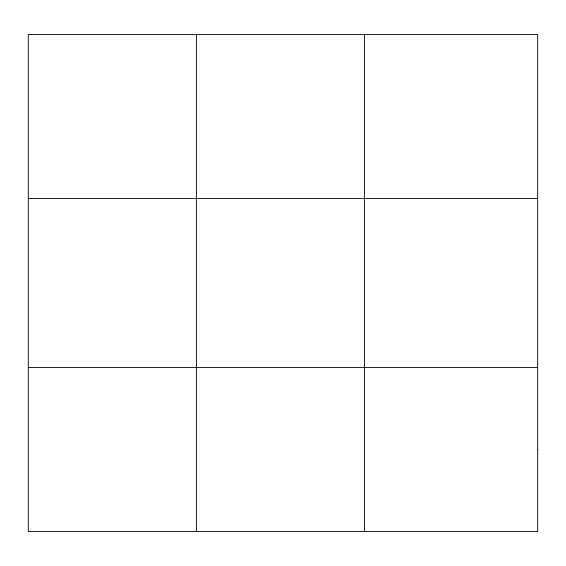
<?xml version="1.0" encoding="UTF-8"?>
<svg xmlns="http://www.w3.org/2000/svg" width="566" height="566" viewBox="0 0 566 566"><rect width="100%" height="100%" fill="white"/><g stroke="black" fill="none" stroke-linecap="round" stroke-linejoin="round"><path stroke-width="0.85" d="M196.402 531.46L196.402 34.54M364.504 531.46L364.504 34.54M28.3 198.525L537.7 198.525M28.3 367.476L537.7 367.476M537.7 449.468L537.7 531.46L28.3 531.46L28.3 34.54L537.7 34.54L537.7 449.468"/></g></svg>
